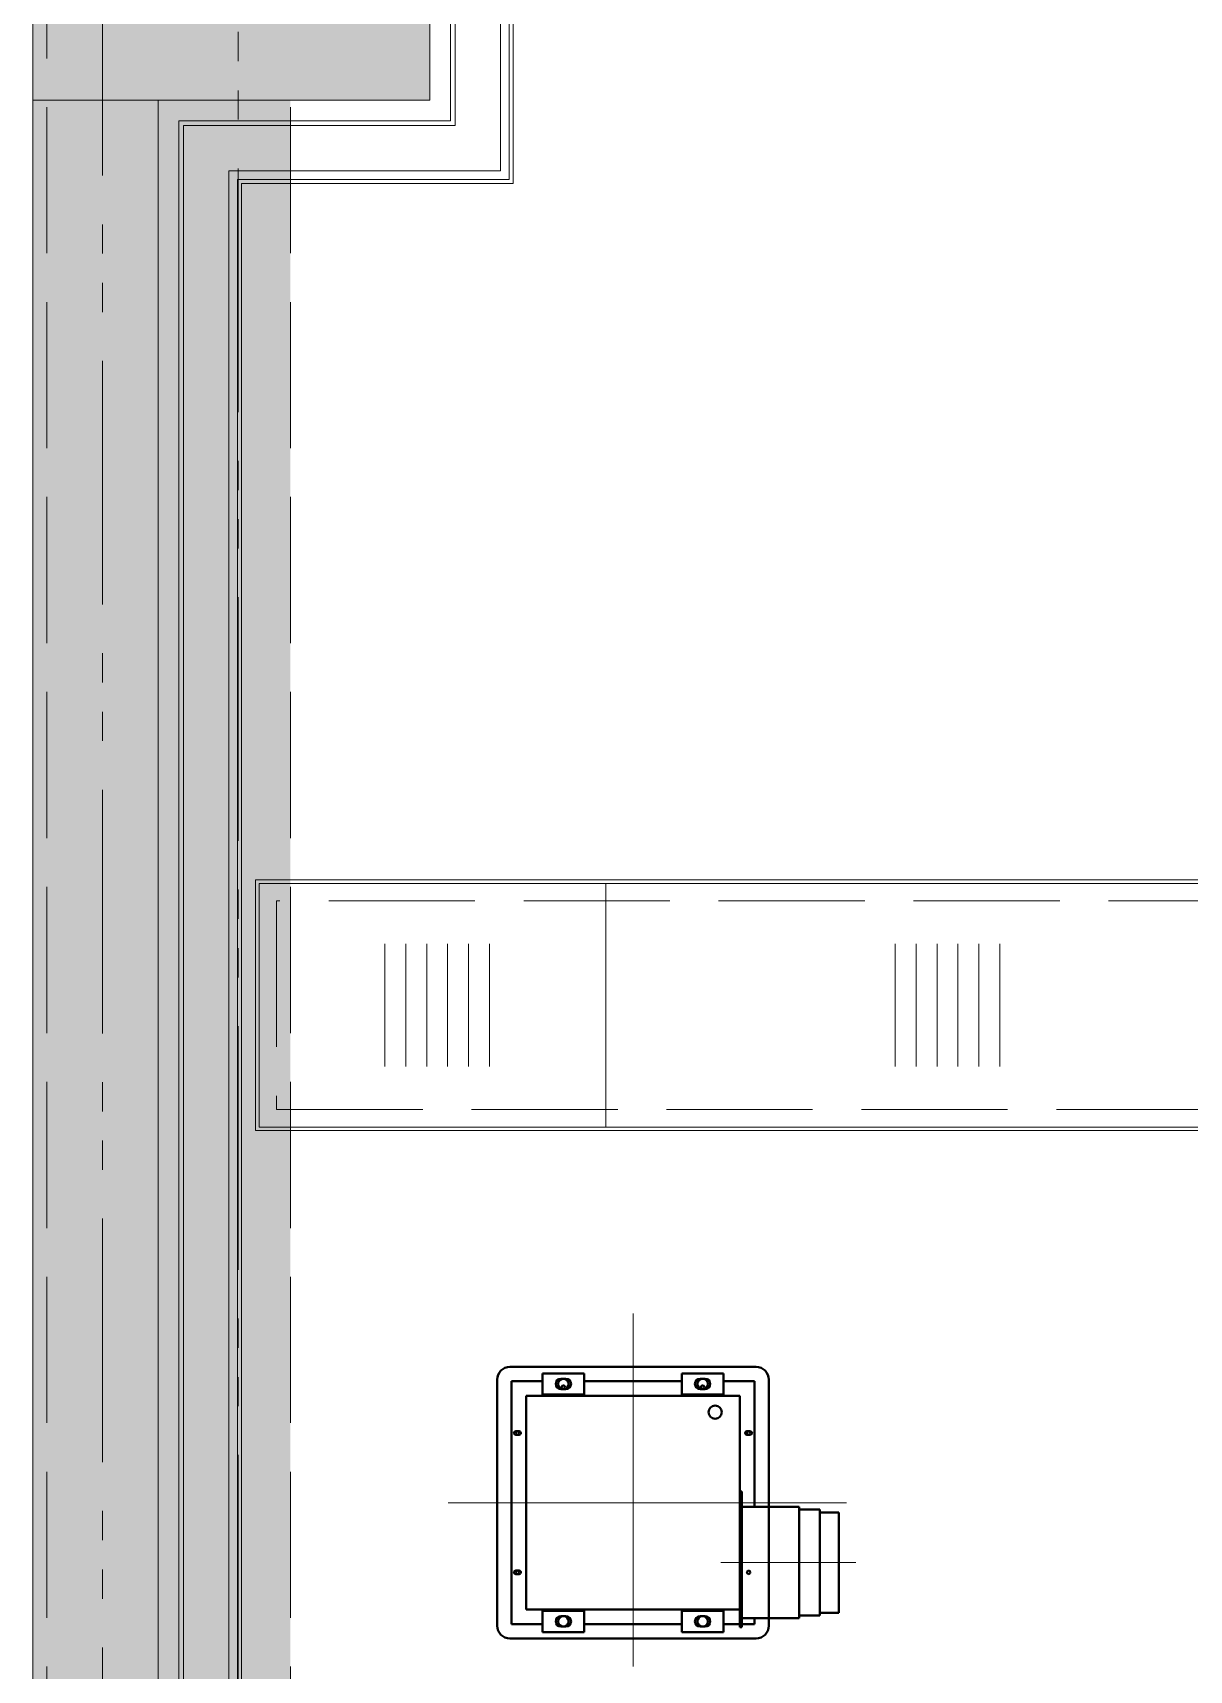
# Model space of a CAD drawing. Units: millimetres at full size. Extents: x -22551 to 92397, y -19340 to 14894.
# Drawn here: x -17933 to -16273, y 4289 to 6641 of the extents above; entities that cross this region are included whole.
import ezdxf

# ---------------------------------------------------------------- set-up
doc = ezdxf.new("R2010")
doc.units = ezdxf.units.MM
doc.header["$LTSCALE"] = 70
for name, pattern in [('CHAIN2', [12, 9, -1, 1, -1]), ('DASHED3', [4, 3, -1]), ('DOUBLE_CHAIN1', [8.8, 5, -1, 0.6, -0.6, 0.6, -1])]:
    doc.linetypes.add(name, pattern=pattern)
for name, color, linetype, lineweight in [('1-2_階なし_梁', 9, 'DASHED3', 15), ('2-0_通芯', 7, 'Continuous', 15), ('4-1_階なし_柱', 9, 'Continuous', 15), ('9-0_無題1', 5, 'Continuous', 40)]:
    doc.layers.add(name, color=color, linetype=linetype, lineweight=lineweight)

# ---------------------------------------------------------------- blocks, each defined once
blk = doc.blocks.new('グループ部品-51')
at = {"layer": '9-0_無題1', "color": 7, "linetype": 'CHAIN2', "lineweight": 15}
for p, q in [((-17071.39, 4294.38), (-17071.39, 4801.74)), ((-16764.68, 4529.8), (-17336.97, 4529.8)), ((-16751.39, 4443.8), (-16945.29, 4443.8))]:
    blk.add_line(p, q, dxfattribs=at)
at = {"layer": '9-0_無題1'}
for p, q in [((-17266.39, 4529.8), (-17266.39, 4706.52)), ((-17266.39, 4353.08), (-17266.39, 4706.52)), ((-17071.39, 4724.8), (-17248.11, 4724.8)), ((-17245.89, 4355.3), (-17245.89, 4704.3)), ((-17201.39, 4704.3), (-17245.89, 4704.3)), ((-17201.39, 4715.55), (-17141.39, 4715.55)), ((-17201.39, 4685.05), (-17201.39, 4715.55)), ((-17174.89, 4707.8), (-17167.89, 4707.8)), ((-17001.39, 4704.3), (-17141.39, 4704.3)), ((-16941.39, 4715.55), (-17001.39, 4715.55)), ((-17001.39, 4685.05), (-17001.39, 4715.55)), ((-16967.89, 4707.8), (-16974.89, 4707.8)), ((-16941.39, 4685.05), (-16941.39, 4715.55)), ((-16896.89, 4704.3), (-16941.39, 4704.3)), ((-16896.89, 4523.8), (-16896.89, 4704.3)), ((-16876.39, 4706.52), (-16876.39, 4523.8)), ((-16876.39, 4706.52), (-16876.39, 4523.8)), ((-17224.89, 4683.3), (-17224.89, 4376.3)), ((-17224.89, 4683.3), (-16917.89, 4683.3)), ((-17201.39, 4685.05), (-17201.39, 4683.3)), ((-17174.89, 4692.8), (-17167.89, 4692.8)), ((-17141.39, 4685.05), (-17141.39, 4683.3)), ((-16941.39, 4685.05), (-17001.39, 4685.05)), ((-17001.39, 4685.05), (-17001.39, 4683.3)), ((-16967.89, 4692.8), (-16974.89, 4692.8)), ((-16941.39, 4685.05), (-16941.39, 4683.3)), ((-16917.89, 4350.8), (-16917.89, 4683.3)), ((-17234.89, 4632.3), (-17239.89, 4632.3)), ((-17234.89, 4627.3), (-17239.89, 4627.3)), ((-16907.89, 4632.3), (-16902.89, 4632.3)), ((-16907.89, 4627.3), (-16902.89, 4627.3)), ((-16914.89, 4545.8), (-16917.89, 4545.8)), ((-16914.89, 4350.8), (-16914.89, 4545.8)), ((-17266.39, 4353.08), (-17266.39, 4529.8)), ((-16832.89, 4523.8), (-16914.89, 4523.8)), ((-16832.89, 4363.8), (-16832.89, 4523.8)), ((-16802.89, 4519.8), (-16832.89, 4519.8)), ((-16802.89, 4367.8), (-16802.89, 4519.8)), ((-16775.89, 4515.8), (-16802.89, 4515.8)), ((-16775.89, 4371.8), (-16775.89, 4515.8)), ((-17234.89, 4432.3), (-17239.89, 4432.3)), ((-17234.89, 4427.3), (-17239.89, 4427.3)), ((-17224.89, 4376.3), (-16917.89, 4376.3)), ((-17201.39, 4374.55), (-17201.39, 4376.3)), ((-17141.39, 4374.55), (-17141.39, 4376.3)), ((-17001.39, 4374.55), (-17001.39, 4376.3)), ((-16941.39, 4374.55), (-16941.39, 4376.3)), ((-17201.39, 4355.3), (-17245.89, 4355.3)), ((-17201.39, 4374.55), (-17141.39, 4374.55)), ((-17201.39, 4374.55), (-17201.39, 4344.05)), ((-17174.89, 4366.8), (-17167.89, 4366.8)), ((-17174.89, 4351.8), (-17167.89, 4351.8)), ((-17141.39, 4374.55), (-17141.39, 4344.05)), ((-17001.39, 4355.3), (-17141.39, 4355.3)), ((-16941.39, 4374.55), (-17001.39, 4374.55)), ((-17001.39, 4374.55), (-17001.39, 4344.05)), ((-16967.89, 4366.8), (-16974.89, 4366.8)), ((-16967.89, 4351.8), (-16974.89, 4351.8)), ((-16941.39, 4374.55), (-16941.39, 4344.05)), ((-16917.89, 4355.3), (-16941.39, 4355.3)), ((-16832.89, 4363.8), (-16914.89, 4363.8)), ((-16896.89, 4355.3), (-16914.89, 4355.3)), ((-16896.89, 4355.3), (-16896.89, 4363.8)), ((-16876.39, 4353.08), (-16876.39, 4364.3)), ((-16876.39, 4363.8), (-16876.39, 4353.08)), ((-16802.89, 4367.8), (-16832.89, 4367.8)), ((-16775.89, 4371.8), (-16802.89, 4371.8)), ((-16894.67, 4334.8), (-17248.11, 4334.8)), ((-16894.67, 4334.8), (-17248.11, 4334.8)), ((-17201.39, 4344.05), (-17141.39, 4344.05)), ((-16941.39, 4344.05), (-17001.39, 4344.05)), ((-16917.89, 4350.8), (-16914.89, 4350.8))]:
    blk.add_line(p, q, dxfattribs=at)
at = {"layer": '9-0_無題1', "linetype": 'DASHED3'}
blk.add_line((-16876.39, 4523.8), (-16876.39, 4363.8), dxfattribs=at)
at = {"layer": '9-0_無題1'}
for points in [[(-17248.11, 4724.8), (-16894.67, 4724.8), (-17071.39, 4724.8)], [(-17201.39, 4685.05), (-17141.39, 4685.05), (-17141.39, 4715.55)]]:
    blk.add_lwpolyline(points, dxfattribs=at)
for centre, radius in [((-17171.39, 4700.3), 7.5), ((-16971.39, 4700.3), 7.5), ((-17171.39, 4695.8), 2.5), ((-16971.39, 4695.8), 2.5), ((-16971.39, 4695.8), 2.5), ((-16953.39, 4659.8), 9.5), ((-17237.39, 4629.8), 2.5), ((-17237.39, 4629.8), 2.5), ((-16905.39, 4629.8), 2.5), ((-16905.39, 4629.8), 2.5), ((-17237.39, 4429.8), 2.5), ((-17237.39, 4429.8), 2.5), ((-16905.39, 4429.8), 2.5), ((-16905.39, 4429.8), 2.5), ((-17171.39, 4359.3), 7.5), ((-16971.39, 4359.3), 7.5)]:
    blk.add_circle(centre, radius, dxfattribs=at)
for centre, radius, start, end in [((-17248.11, 4706.52), 18.28, 90, 180), ((-17248.11, 4706.52), 18.28, 90, 180), ((-17174.89, 4700.3), 7.5, 90, 270), ((-17167.89, 4700.3), 7.5, 270, 90), ((-16974.89, 4700.3), 7.5, 90, 270), ((-16967.89, 4700.3), 7.5, 270, 90), ((-16894.67, 4706.52), 18.28, 0, 90), ((-16894.67, 4706.52), 18.28, 0, 90), ((-17239.89, 4629.8), 2.5, 90, 270), ((-17234.89, 4629.8), 2.5, 270, 90), ((-16907.89, 4629.8), 2.5, 90, 270), ((-16902.89, 4629.8), 2.5, 270, 90), ((-17239.89, 4429.8), 2.5, 90, 270), ((-17234.89, 4429.8), 2.5, 270, 90), ((-17248.11, 4353.08), 18.28, 180, 270), ((-17248.11, 4353.08), 18.28, 180, 270), ((-17174.89, 4359.3), 7.5, 90, 270), ((-17167.89, 4359.3), 7.5, 270, 90), ((-16974.89, 4359.3), 7.5, 90, 270), ((-16967.89, 4359.3), 7.5, 270, 90), ((-16894.67, 4353.08), 18.28, 270, 0), ((-16894.67, 4353.08), 18.28, 270, 0)]:
    blk.add_arc(centre, radius, start, end, dxfattribs=at)
blk = doc.blocks.new('グループ部品-125')
at = {"layer": '2-0_通芯', "linetype": 'DOUBLE_CHAIN1'}
for p, q in [((-17638.39, 11374.3), (-17638.39, -7111.67)), ((-17833.39, 8017.87), (-17833.39, -7111.67))]:
    blk.add_line(p, q, dxfattribs=at)
at = {"layer": '2-0_通芯'}
for p, q in [((-17933.39, 7114.3), (-17933.39, 1429.3)), ((-17363.39, 7114.3), (-17363.39, 6544.3)), ((-17333.39, 6904.3), (-17333.39, 6514.3)), ((-17326.89, 6897.8), (-17326.89, 6507.8)), ((-17261.89, 6832.8), (-17261.89, 6442.8)), ((-17249.39, 6820.3), (-17249.39, 6430.3)), ((-17243.39, 6814.3), (-17243.39, 6424.3)), ((-17933.39, 6544.3), (-17363.39, 6544.3)), ((-17753.39, 6544.3), (-17753.39, 1469.3)), ((-17723.39, 6514.3), (-17333.39, 6514.3)), ((-17723.39, 6514.3), (-17723.39, 1469.3)), ((-17716.89, 6507.8), (-17716.89, 4046.8)), ((-17716.89, 6507.8), (-17326.89, 6507.8)), ((-17651.89, 6442.8), (-17261.89, 6442.8)), ((-17651.89, 6442.8), (-17651.89, 4046.8)), ((-17639.39, 6430.3), (-17639.39, 4046.8)), ((-17639.39, 6430.3), (-17249.39, 6430.3)), ((-17633.39, 6424.3), (-17243.39, 6424.3)), ((-17633.39, 6424.3), (-17633.39, 4059.3)), ((-17613.39, 5424.3), (-17613.39, 5064.3)), ((-15618.39, 5424.3), (-17613.39, 5424.3)), ((-17608.39, 5419.3), (-17608.39, 5069.3)), ((-15618.39, 5419.3), (-17608.39, 5419.3)), ((-17110.39, 5419.3), (-17110.39, 5069.3)), ((-17427.68, 5332.41), (-17427.68, 5156.19)), ((-17397.68, 5332.41), (-17397.68, 5156.19)), ((-17367.68, 5332.41), (-17367.68, 5156.19)), ((-17337.68, 5332.41), (-17337.68, 5156.19)), ((-17307.68, 5332.41), (-17307.68, 5156.19)), ((-17277.68, 5332.41), (-17277.68, 5156.19)), ((-16694.74, 5332.41), (-16694.74, 5156.19)), ((-16664.74, 5332.41), (-16664.74, 5156.19)), ((-16634.74, 5332.41), (-16634.74, 5156.19)), ((-16604.74, 5332.41), (-16604.74, 5156.19)), ((-16574.74, 5332.41), (-16574.74, 5156.19)), ((-16544.74, 5332.41), (-16544.74, 5156.19)), ((-17613.39, 5064.3), (-15618.39, 5064.3)), ((-17608.39, 5069.3), (-15618.39, 5069.3))]:
    blk.add_line(p, q, dxfattribs=at)
at = {"layer": '2-0_通芯', "linetype": 'DASHED3'}
for p, q in [((-17913.39, 7094.3), (-17913.39, 1429.3)), ((-17583.39, 5394.3), (-17583.39, 5094.3)), ((-15618.39, 5394.3), (-17583.39, 5394.3)), ((-17583.39, 5094.3), (-15618.39, 5094.3))]:
    blk.add_line(p, q, dxfattribs=at)

msp = doc.modelspace()

# ---------------------------------------------------------------- linework, layer by layer
at = {"layer": '1-2_階なし_梁', "color": 7}
msp.add_lwpolyline([(-17933.39, -955.7), (-17563.39, -955.7), (-17563.39, 6544.3), (-17933.39, 6544.3)], close=True, dxfattribs=at)
msp.add_lwpolyline([(-17933.39, -955.7), (-17563.39, -955.7), (-17563.39, 6544.3), (-17933.39, 6544.3)], close=True, dxfattribs=at)
at = {"layer": '1-2_階なし_梁'}
for points in [[(-17933.39, 6544.3), (-17563.39, -955.7), (-17563.39, 6544.3)], [(-17933.39, 6544.3), (-17933.39, -955.7), (-17563.39, -955.7)]]:
    msp.add_solid(points, dxfattribs=at)
at = {"layer": '4-1_階なし_柱', "color": 7}
msp.add_lwpolyline([(-17933.39, 6544.3), (-17363.39, 6544.3), (-17363.39, 7114.3), (-17933.39, 7114.3)], close=True, dxfattribs=at)
msp.add_lwpolyline([(-17933.39, 6544.3), (-17363.39, 6544.3), (-17363.39, 7114.3), (-17933.39, 7114.3)], close=True, dxfattribs=at)
at = {"layer": '4-1_階なし_柱'}
for points in [[(-17933.39, 7114.3), (-17363.39, 6544.3), (-17363.39, 7114.3)], [(-17933.39, 7114.3), (-17933.39, 6544.3), (-17363.39, 6544.3)]]:
    msp.add_solid(points, dxfattribs=at)

# ---------------------------------------------------------------- block references
at = {"layer": '2-0_通芯'}
msp.add_blockref('グループ部品-125', (0, 0), dxfattribs=at)
at = {"layer": '9-0_無題1'}
msp.add_blockref('グループ部品-51', (0, 0), dxfattribs=at)

doc.saveas('drawing.dxf')
